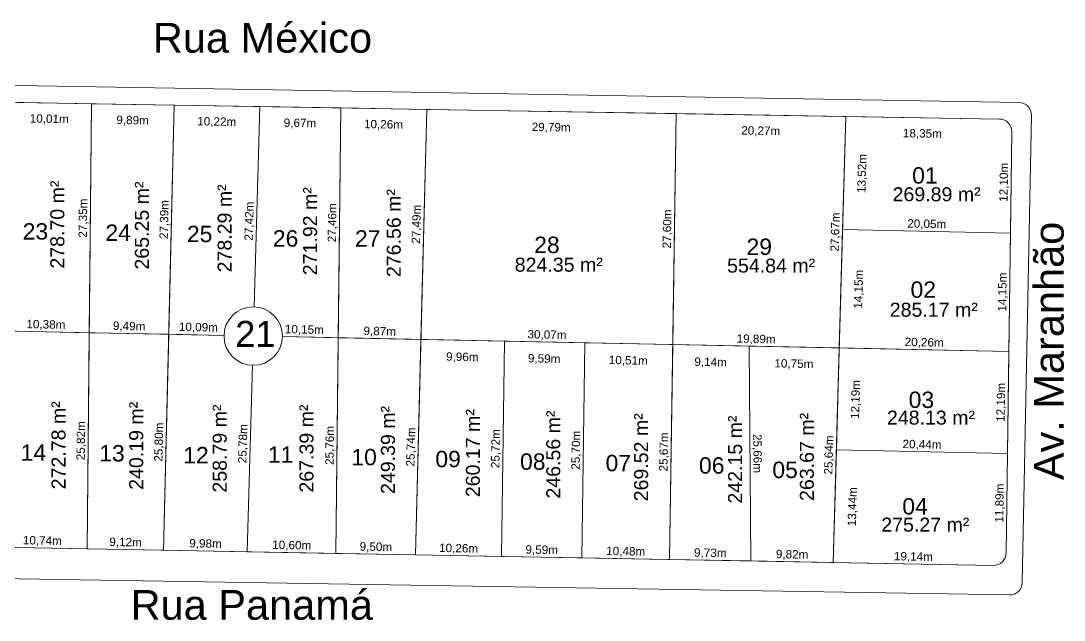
# Model space of a CAD drawing. Header units: metres. Extents: x 3808 to 8215, y 2374 to 6187.
# Drawn here: x 5296.6 to 5421.1, y 5364.1 to 5435.7 of the extents above; entities that cross this region are included whole.
import ezdxf
from ezdxf.enums import TextEntityAlignment as Align

# ---------------------------------------------------------------- set-up
doc = ezdxf.new("R2010")
doc.units = ezdxf.units.M
for name, color, linetype in [('Areas Lotes', 1, 'Continuous'), ('Calçada', 8, 'Continuous'), ('COTAS', 7, 'Continuous'), ('Lote', 7, 'Continuous'), ('Nome das Ruas', 7, 'Continuous'), ('Nº Lote', 7, 'Continuous'), ('Nº. quadra', 7, 'Continuous'), ('quadras', 7, 'Continuous')]:
    doc.layers.add(name, color=color, linetype=linetype)
doc.styles.add('Arial', font='arial.ttf')
doc.dimstyles.new('Copy(2) of ISO-25', dxfattribs={"dimtxt": 1, "dimasz": 2.5, "dimexe": 1.25, "dimexo": 0.625, "dimgap": 0.2, "dimtad": 1, "dimtoh": 1, "dimlfac": 1, "dimzin": 1, "dimtxsty": 'Arial', "dimblk": 'NONE', "dimcen": 0, "dimse1": 1, "dimse2": 1, "dimsd1": 1, "dimsd2": 1, "dimclrt": 256, "dimaunit": 1, "dimadec": 3, "dimazin": 0, "dimtfac": 1, "dimtmove": 0, "dimatfit": 3, "dimldrblk": 'NONE', "dimfxl": 1, "dimtolj": 1, "dimtzin": 0, "dimarcsym": 0})

# ---------------------------------------------------------------- blocks, each defined once
blk = doc.blocks.new('*D970')
at = {"layer": 'Defpoints', "color": 0, "linetype": 'Continuous', "transparency": 16777216}
for p in [(5393.54, 5370.98), (5393.54, 5370.98), (5412.68, 5370.63)]:
    blk.add_point(p, dxfattribs=at)
at = {"layer": 'COTAS', "linetype": 'Continuous', "lineweight": 5, "transparency": 16777216, "insert": (5403.13, 5371.61), "char_height": 1, "attachment_point": 5, "rotation": 358.9487, "style": 'Arial'}
blk.add_mtext('\\A1;19,14m', dxfattribs=at)
blk = doc.blocks.new('_None')
blk = doc.blocks.new('*D971')
at = {"layer": 'Defpoints', "color": 0, "linetype": 'Continuous', "transparency": 16777216}
for p in [(5383.73, 5371.16), (5383.73, 5371.16), (5393.54, 5370.98)]:
    blk.add_point(p, dxfattribs=at)
at = {"layer": 'COTAS', "linetype": 'Continuous', "lineweight": 5, "transparency": 16777216, "insert": (5388.65, 5371.87), "char_height": 1, "attachment_point": 5, "rotation": 358.9487, "style": 'Arial'}
blk.add_mtext('\\A1;9,82m', dxfattribs=at)
blk = doc.blocks.new('*D972')
at = {"layer": 'Defpoints', "color": 0, "linetype": 'Continuous', "transparency": 16777216}
for p in [(5374.01, 5371.34), (5374.01, 5371.34), (5383.73, 5371.16)]:
    blk.add_point(p, dxfattribs=at)
at = {"layer": 'COTAS', "linetype": 'Continuous', "lineweight": 5, "transparency": 16777216, "insert": (5378.88, 5372.05), "char_height": 1, "attachment_point": 5, "rotation": 358.9487, "style": 'Arial'}
blk.add_mtext('\\A1;9,73m', dxfattribs=at)
blk = doc.blocks.new('*D973')
at = {"layer": 'Defpoints', "color": 0, "linetype": 'Continuous', "transparency": 16777216}
for p in [(5363.53, 5371.53), (5363.53, 5371.53), (5374.01, 5371.34)]:
    blk.add_point(p, dxfattribs=at)
at = {"layer": 'COTAS', "linetype": 'Continuous', "lineweight": 5, "transparency": 16777216, "insert": (5368.78, 5372.24), "char_height": 1, "attachment_point": 5, "rotation": 358.9487, "style": 'Arial'}
blk.add_mtext('\\A1;10,48m', dxfattribs=at)
blk = doc.blocks.new('*D974')
at = {"layer": 'Defpoints', "color": 0, "linetype": 'Continuous', "transparency": 16777216}
for p in [(5353.94, 5371.71), (5353.94, 5371.71), (5363.53, 5371.53)]:
    blk.add_point(p, dxfattribs=at)
at = {"layer": 'COTAS', "linetype": 'Continuous', "lineweight": 5, "transparency": 16777216, "insert": (5358.75, 5372.42), "char_height": 1, "attachment_point": 5, "rotation": 358.9487, "style": 'Arial'}
blk.add_mtext('\\A1;9,59m', dxfattribs=at)
blk = doc.blocks.new('*D975')
at = {"layer": 'Defpoints', "color": 0, "linetype": 'Continuous', "transparency": 16777216}
for p in [(5343.68, 5371.9), (5343.68, 5371.9), (5353.94, 5371.71)]:
    blk.add_point(p, dxfattribs=at)
at = {"layer": 'COTAS', "linetype": 'Continuous', "lineweight": 5, "transparency": 16777216, "insert": (5348.83, 5372.6), "char_height": 1, "attachment_point": 5, "rotation": 358.9487, "style": 'Arial'}
blk.add_mtext('\\A1;10,26m', dxfattribs=at)
blk = doc.blocks.new('*D976')
at = {"layer": 'Defpoints', "color": 0, "linetype": 'Continuous', "transparency": 16777216}
for p in [(5334.18, 5372.07), (5334.18, 5372.07), (5343.68, 5371.9)]:
    blk.add_point(p, dxfattribs=at)
at = {"layer": 'COTAS', "linetype": 'Continuous', "lineweight": 5, "transparency": 16777216, "insert": (5338.95, 5372.78), "char_height": 1, "attachment_point": 5, "rotation": 358.9487, "style": 'Arial'}
blk.add_mtext('\\A1;9,50m', dxfattribs=at)
blk = doc.blocks.new('*D977')
at = {"layer": 'Defpoints', "color": 0, "linetype": 'Continuous', "transparency": 16777216}
for p in [(5323.58, 5372.27), (5323.58, 5372.07), (5334.18, 5372.07)]:
    blk.add_point(p, dxfattribs=at)
at = {"layer": 'COTAS', "linetype": 'Continuous', "lineweight": 5, "transparency": 16777216, "insert": (5328.9, 5372.97), "char_height": 1, "attachment_point": 5, "rotation": 358.9487, "style": 'Arial'}
blk.add_mtext('\\A1;10,60m', dxfattribs=at)
blk = doc.blocks.new('*D978')
at = {"layer": 'Defpoints', "color": 0, "linetype": 'Continuous', "transparency": 16777216}
for p in [(5313.6, 5372.45), (5313.6, 5372.45), (5323.58, 5372.07)]:
    blk.add_point(p, dxfattribs=at)
at = {"layer": 'COTAS', "linetype": 'Continuous', "lineweight": 5, "transparency": 16777216, "insert": (5318.61, 5373.16), "char_height": 1, "attachment_point": 5, "rotation": 358.9487, "style": 'Arial'}
blk.add_mtext('\\A1;9,98m', dxfattribs=at)
blk = doc.blocks.new('*D979')
at = {"layer": 'Defpoints', "color": 0, "linetype": 'Continuous', "transparency": 16777216}
for p in [(5304.48, 5372.62), (5304.48, 5372.62), (5313.6, 5372.45)]:
    blk.add_point(p, dxfattribs=at)
at = {"layer": 'COTAS', "linetype": 'Continuous', "lineweight": 5, "transparency": 16777216, "insert": (5309.06, 5373.33), "char_height": 1, "attachment_point": 5, "rotation": 358.9487, "style": 'Arial'}
blk.add_mtext('\\A1;9,12m', dxfattribs=at)
blk = doc.blocks.new('*D980')
at = {"layer": 'Defpoints', "color": 0, "linetype": 'Continuous', "transparency": 16777216}
for p in [(5293.75, 5372.81), (5293.75, 5372.62), (5304.48, 5372.62)]:
    blk.add_point(p, dxfattribs=at)
at = {"layer": 'COTAS', "linetype": 'Continuous', "lineweight": 5, "transparency": 16777216, "insert": (5299.13, 5373.52), "char_height": 1, "attachment_point": 5, "rotation": 358.9487, "style": 'Arial'}
blk.add_mtext('\\A1;10,74m', dxfattribs=at)
blk = doc.blocks.new('*D989')
at = {"layer": 'Defpoints', "color": 0, "linetype": 'Continuous', "transparency": 16777216}
for p in [(5294.35, 5398.65), (5304.73, 5398.43), (5304.73, 5398.43)]:
    blk.add_point(p, dxfattribs=at)
at = {"layer": 'COTAS', "linetype": 'Continuous', "lineweight": 5, "transparency": 16777216, "insert": (5299.55, 5399.34), "char_height": 1, "attachment_point": 5, "rotation": 358.8313, "style": 'Arial'}
blk.add_mtext('\\A1;10,38m', dxfattribs=at)
blk = doc.blocks.new('*D990')
at = {"layer": 'Defpoints', "color": 0, "linetype": 'Continuous', "transparency": 16777216}
for p in [(5304.73, 5398.43), (5314.22, 5398.24), (5314.22, 5398.24)]:
    blk.add_point(p, dxfattribs=at)
at = {"layer": 'COTAS', "linetype": 'Continuous', "lineweight": 5, "transparency": 16777216, "insert": (5309.49, 5399.14), "char_height": 1, "attachment_point": 5, "rotation": 358.8313, "style": 'Arial'}
blk.add_mtext('\\A1;9,49m', dxfattribs=at)
blk = doc.blocks.new('*D991')
at = {"layer": 'Defpoints', "color": 0, "linetype": 'Continuous', "transparency": 16777216}
for p in [(5312.7, 5398.31), (5322.79, 5398.11), (5322.79, 5398.11)]:
    blk.add_point(p, dxfattribs=at)
at = {"layer": 'COTAS', "linetype": 'Continuous', "lineweight": 5, "transparency": 16777216, "insert": (5317.76, 5399.01), "char_height": 1, "attachment_point": 5, "rotation": 358.8313, "style": 'Arial'}
blk.add_mtext('\\A1;10,09m', dxfattribs=at)
blk = doc.blocks.new('*D992')
at = {"layer": 'Defpoints', "color": 0, "linetype": 'Continuous', "transparency": 16777216}
for p in [(5325.31, 5398.03), (5335.46, 5397.83), (5335.46, 5397.83)]:
    blk.add_point(p, dxfattribs=at)
at = {"layer": 'COTAS', "linetype": 'Continuous', "lineweight": 5, "transparency": 16777216, "insert": (5330.41, 5398.73), "char_height": 1, "attachment_point": 5, "rotation": 358.8313, "style": 'Arial'}
blk.add_mtext('\\A1;10,15m', dxfattribs=at)
blk = doc.blocks.new('*D993')
at = {"layer": 'Defpoints', "color": 0, "linetype": 'Continuous', "transparency": 16777216}
for p in [(5334.46, 5397.83), (5344.33, 5397.63), (5344.33, 5397.63)]:
    blk.add_point(p, dxfattribs=at)
at = {"layer": 'COTAS', "linetype": 'Continuous', "lineweight": 5, "transparency": 16777216, "insert": (5339.41, 5398.53), "char_height": 1, "attachment_point": 5, "rotation": 358.8313, "style": 'Arial'}
blk.add_mtext('\\A1;9,87m', dxfattribs=at)
blk = doc.blocks.new('*D994')
at = {"layer": 'Defpoints', "color": 0, "linetype": 'Continuous', "transparency": 16777216}
for p in [(5344.33, 5397.63), (5374.39, 5397.01), (5374.39, 5397.01)]:
    blk.add_point(p, dxfattribs=at)
at = {"layer": 'COTAS', "linetype": 'Continuous', "lineweight": 5, "transparency": 16777216, "insert": (5359.38, 5398.12), "char_height": 1, "attachment_point": 5, "rotation": 358.8313, "style": 'Arial'}
blk.add_mtext('\\A1;30,07m', dxfattribs=at)
blk = doc.blocks.new('*D995')
at = {"layer": 'Defpoints', "color": 0, "linetype": 'Continuous', "transparency": 16777216}
for p in [(5374.39, 5397.01), (5394.28, 5396.61), (5394.28, 5396.61)]:
    blk.add_point(p, dxfattribs=at)
at = {"layer": 'COTAS', "linetype": 'Continuous', "lineweight": 5, "transparency": 16777216, "insert": (5384.35, 5397.61), "char_height": 1, "attachment_point": 5, "rotation": 358.8313, "style": 'Arial'}
blk.add_mtext('\\A1;19,89m', dxfattribs=at)
blk = doc.blocks.new('*D996')
at = {"layer": 'Defpoints', "color": 0, "linetype": 'Continuous', "transparency": 16777216}
for p in [(5394.28, 5396.61), (5414.53, 5396.19), (5414.53, 5396.19)]:
    blk.add_point(p, dxfattribs=at)
at = {"layer": 'COTAS', "linetype": 'Continuous', "lineweight": 5, "transparency": 16777216, "insert": (5404.42, 5397.2), "char_height": 1, "attachment_point": 5, "rotation": 358.8313, "style": 'Arial'}
blk.add_mtext('\\A1;20,26m', dxfattribs=at)
blk = doc.blocks.new('*D997')
at = {"layer": 'Defpoints', "color": 0, "linetype": 'Continuous', "transparency": 16777216}
for p in [(5394.68, 5410.75), (5414.72, 5410.34), (5414.72, 5410.34)]:
    blk.add_point(p, dxfattribs=at)
at = {"layer": 'COTAS', "linetype": 'Continuous', "lineweight": 5, "transparency": 16777216, "insert": (5404.72, 5411.35), "char_height": 1, "attachment_point": 5, "rotation": 358.8313, "style": 'Arial'}
blk.add_mtext('\\A1;20,05m', dxfattribs=at)
blk = doc.blocks.new('*D998')
at = {"layer": 'Defpoints', "color": 0, "linetype": 'Continuous', "transparency": 16777216}
for p in [(5393.93, 5384.42), (5414.37, 5384), (5414.37, 5384)]:
    blk.add_point(p, dxfattribs=at)
at = {"layer": 'COTAS', "linetype": 'Continuous', "lineweight": 5, "transparency": 16777216, "insert": (5404.16, 5385.01), "char_height": 1, "attachment_point": 5, "rotation": 358.8313, "style": 'Arial'}
blk.add_mtext('\\A1;20,44m', dxfattribs=at)
blk = doc.blocks.new('*D999')
at = {"layer": 'Defpoints', "color": 0, "linetype": 'Continuous', "transparency": 16777216}
for p in [(5394.28, 5396.61), (5394.28, 5396.61), (5393.54, 5370.98)]:
    blk.add_point(p, dxfattribs=at)
at = {"layer": 'COTAS', "linetype": 'Continuous', "lineweight": 5, "transparency": 16777216, "insert": (5393.11, 5383.82), "char_height": 1, "attachment_point": 5, "rotation": 88.3658, "style": 'Arial'}
blk.add_mtext('\\A1;25,64m', dxfattribs=at)
blk = doc.blocks.new('*D1000')
at = {"layer": 'Defpoints', "color": 0, "linetype": 'Continuous', "transparency": 16777216}
for p in [(5395.07, 5424.27), (5395.07, 5424.27), (5394.28, 5396.61)]:
    blk.add_point(p, dxfattribs=at)
at = {"layer": 'COTAS', "linetype": 'Continuous', "lineweight": 5, "transparency": 16777216, "insert": (5393.87, 5410.46), "char_height": 1, "attachment_point": 5, "rotation": 88.3658, "style": 'Arial'}
blk.add_mtext('\\A1;27,67m', dxfattribs=at)
blk = doc.blocks.new('*D1001')
at = {"layer": 'Defpoints', "color": 0, "linetype": 'Continuous', "transparency": 16777216}
for p in [(5395.07, 5424.27), (5394.68, 5410.75), (5397.67, 5410.67)]:
    blk.add_point(p, dxfattribs=at)
at = {"layer": 'COTAS', "linetype": 'Continuous', "lineweight": 5, "transparency": 16777216, "insert": (5397.06, 5417.45), "char_height": 1, "attachment_point": 5, "rotation": 88.3658, "style": 'Arial'}
blk.add_mtext('\\A1;13,52m', dxfattribs=at)
blk = doc.blocks.new('*D1002')
at = {"layer": 'Defpoints', "color": 0, "linetype": 'Continuous', "transparency": 16777216}
for p in [(5394.68, 5410.75), (5394.28, 5396.61), (5397.26, 5396.52)]:
    blk.add_point(p, dxfattribs=at)
at = {"layer": 'COTAS', "linetype": 'Continuous', "lineweight": 5, "transparency": 16777216, "insert": (5396.66, 5403.62), "char_height": 1, "attachment_point": 5, "rotation": 88.3658, "style": 'Arial'}
blk.add_mtext('\\A1;14,15m', dxfattribs=at)
blk = doc.blocks.new('*D1003')
at = {"layer": 'Defpoints', "color": 0, "linetype": 'Continuous', "transparency": 16777216}
for p in [(5394.28, 5396.61), (5393.93, 5384.42), (5396.92, 5384.33)]:
    blk.add_point(p, dxfattribs=at)
at = {"layer": 'COTAS', "linetype": 'Continuous', "lineweight": 5, "transparency": 16777216, "insert": (5396.29, 5390.45), "char_height": 1, "attachment_point": 5, "rotation": 88.3658, "style": 'Arial'}
blk.add_mtext('\\A1;12,19m', dxfattribs=at)
blk = doc.blocks.new('*D1004')
at = {"layer": 'Defpoints', "color": 0, "linetype": 'Continuous', "transparency": 16777216}
for p in [(5393.93, 5384.42), (5393.54, 5370.98), (5396.53, 5370.9)]:
    blk.add_point(p, dxfattribs=at)
at = {"layer": 'COTAS', "linetype": 'Continuous', "lineweight": 5, "transparency": 16777216, "insert": (5395.92, 5377.64), "char_height": 1, "attachment_point": 5, "rotation": 88.3658, "style": 'Arial'}
blk.add_mtext('\\A1;13,44m', dxfattribs=at)
blk = doc.blocks.new('*D1005')
at = {"layer": 'Defpoints', "color": 0, "linetype": 'Continuous', "transparency": 16777216}
for p in [(5414.37, 5384), (5414.37, 5384), (5414.21, 5372.11)]:
    blk.add_point(p, dxfattribs=at)
at = {"layer": 'COTAS', "linetype": 'Continuous', "lineweight": 5, "transparency": 16777216, "insert": (5413.49, 5378.07), "char_height": 1, "attachment_point": 5, "rotation": 89.2299, "style": 'Arial'}
blk.add_mtext('\\A1;11,89m', dxfattribs=at)
blk = doc.blocks.new('*D1006')
at = {"layer": 'Defpoints', "color": 0, "linetype": 'Continuous', "transparency": 16777216}
for p in [(5414.53, 5396.19), (5414.53, 5396.19), (5414.37, 5384)]:
    blk.add_point(p, dxfattribs=at)
at = {"layer": 'COTAS', "linetype": 'Continuous', "lineweight": 5, "transparency": 16777216, "insert": (5413.65, 5390.11), "char_height": 1, "attachment_point": 5, "rotation": 89.2299, "style": 'Arial'}
blk.add_mtext('\\A1;12,19m', dxfattribs=at)
blk = doc.blocks.new('*D1007')
at = {"layer": 'Defpoints', "color": 0, "linetype": 'Continuous', "transparency": 16777216}
for p in [(5414.72, 5410.34), (5414.72, 5410.34), (5414.53, 5396.19)]:
    blk.add_point(p, dxfattribs=at)
at = {"layer": 'COTAS', "linetype": 'Continuous', "lineweight": 5, "transparency": 16777216, "insert": (5413.83, 5403.28), "char_height": 1, "attachment_point": 5, "rotation": 89.2299, "style": 'Arial'}
blk.add_mtext('\\A1;14,15m', dxfattribs=at)
blk = doc.blocks.new('*D1008')
at = {"layer": 'Defpoints', "color": 0, "linetype": 'Continuous', "transparency": 16777216}
for p in [(5414.88, 5422.44), (5414.88, 5422.44), (5414.72, 5410.34)]:
    blk.add_point(p, dxfattribs=at)
at = {"layer": 'COTAS', "linetype": 'Continuous', "lineweight": 5, "transparency": 16777216, "insert": (5414, 5416.4), "char_height": 1, "attachment_point": 5, "rotation": 89.2299, "style": 'Arial'}
blk.add_mtext('\\A1;12,10m', dxfattribs=at)
blk = doc.blocks.new('*D1009')
at = {"layer": 'Defpoints', "color": 0, "linetype": 'Continuous', "transparency": 16777216}
for p in [(5395.07, 5424.27), (5413.41, 5423.96), (5395.02, 5421.51)]:
    blk.add_point(p, dxfattribs=at)
at = {"layer": 'COTAS', "linetype": 'Continuous', "lineweight": 5, "transparency": 16777216, "insert": (5404.2, 5422.15), "char_height": 1, "attachment_point": 5, "rotation": 359.0343, "style": 'Arial'}
blk.add_mtext('\\A1;18,35m', dxfattribs=at)
blk = doc.blocks.new('*D1010')
at = {"layer": 'Defpoints', "color": 0, "linetype": 'Continuous', "transparency": 16777216}
for p in [(5374.8, 5424.61), (5395.07, 5424.27), (5374.76, 5421.85)]:
    blk.add_point(p, dxfattribs=at)
at = {"layer": 'COTAS', "linetype": 'Continuous', "lineweight": 5, "transparency": 16777216, "insert": (5384.9, 5422.48), "char_height": 1, "attachment_point": 5, "rotation": 359.0343, "style": 'Arial'}
blk.add_mtext('\\A1;20,27m', dxfattribs=at)
blk = doc.blocks.new('*D1011')
at = {"layer": 'Defpoints', "color": 0, "linetype": 'Continuous', "transparency": 16777216}
for p in [(5345.02, 5425.11), (5374.8, 5424.61), (5344.97, 5422.35)]:
    blk.add_point(p, dxfattribs=at)
at = {"layer": 'COTAS', "linetype": 'Continuous', "lineweight": 5, "transparency": 16777216, "insert": (5359.88, 5422.9), "char_height": 1, "attachment_point": 5, "rotation": 359.0343, "style": 'Arial'}
blk.add_mtext('\\A1;29,79m', dxfattribs=at)
blk = doc.blocks.new('*D1012')
at = {"layer": 'Defpoints', "color": 0, "linetype": 'Continuous', "transparency": 16777216}
for p in [(5334.76, 5425.28), (5345.02, 5425.11), (5334.71, 5422.52)]:
    blk.add_point(p, dxfattribs=at)
at = {"layer": 'COTAS', "linetype": 'Continuous', "lineweight": 5, "transparency": 16777216, "insert": (5339.86, 5423.24), "char_height": 1, "attachment_point": 5, "rotation": 359.0343, "style": 'Arial'}
blk.add_mtext('\\A1;10,26m', dxfattribs=at)
blk = doc.blocks.new('*D1013')
at = {"layer": 'Defpoints', "color": 0, "linetype": 'Continuous', "transparency": 16777216}
for p in [(5325.09, 5425.45), (5334.76, 5425.28), (5325.05, 5422.68)]:
    blk.add_point(p, dxfattribs=at)
at = {"layer": 'COTAS', "linetype": 'Continuous', "lineweight": 5, "transparency": 16777216, "insert": (5329.89, 5423.4), "char_height": 1, "attachment_point": 5, "rotation": 359.0343, "style": 'Arial'}
blk.add_mtext('\\A1;9,67m', dxfattribs=at)
blk = doc.blocks.new('*D1014')
at = {"layer": 'Defpoints', "color": 0, "linetype": 'Continuous', "transparency": 16777216}
for p in [(5314.88, 5425.62), (5325.09, 5425.45), (5314.83, 5422.86)]:
    blk.add_point(p, dxfattribs=at)
at = {"layer": 'COTAS', "linetype": 'Continuous', "lineweight": 5, "transparency": 16777216, "insert": (5319.95, 5423.57), "char_height": 1, "attachment_point": 5, "rotation": 359.0343, "style": 'Arial'}
blk.add_mtext('\\A1;10,22m', dxfattribs=at)
blk = doc.blocks.new('*D1015')
at = {"layer": 'Defpoints', "color": 0, "linetype": 'Continuous', "transparency": 16777216}
for p in [(5304.99, 5425.79), (5314.88, 5425.62), (5304.94, 5423.02)]:
    blk.add_point(p, dxfattribs=at)
at = {"layer": 'COTAS', "linetype": 'Continuous', "lineweight": 5, "transparency": 16777216, "insert": (5309.9, 5423.74), "char_height": 1, "attachment_point": 5, "rotation": 359.0343, "style": 'Arial'}
blk.add_mtext('\\A1;9,89m', dxfattribs=at)
blk = doc.blocks.new('*D1016')
at = {"layer": 'Defpoints', "color": 0, "linetype": 'Continuous', "transparency": 16777216}
for p in [(5294.98, 5425.95), (5304.99, 5425.79), (5294.93, 5423.19)]:
    blk.add_point(p, dxfattribs=at)
at = {"layer": 'COTAS', "linetype": 'Continuous', "lineweight": 5, "transparency": 16777216, "insert": (5299.95, 5423.91), "char_height": 1, "attachment_point": 5, "rotation": 359.0343, "style": 'Arial'}
blk.add_mtext('\\A1;10,01m', dxfattribs=at)
blk = doc.blocks.new('*D1032')
at = {"layer": 'Defpoints', "color": 0, "linetype": 'Continuous', "transparency": 16777216}
for p in [(5304.73, 5398.43), (5304.48, 5372.62), (5304.48, 5372.62)]:
    blk.add_point(p, dxfattribs=at)
at = {"layer": 'COTAS', "linetype": 'Continuous', "lineweight": 5, "transparency": 16777216, "insert": (5303.81, 5385.53), "char_height": 1, "attachment_point": 5, "rotation": 89.4576, "style": 'Arial'}
blk.add_mtext('\\A1;25,82m', dxfattribs=at)
blk = doc.blocks.new('*D1033')
at = {"layer": 'Defpoints', "color": 0, "linetype": 'Continuous', "transparency": 16777216}
for p in [(5314.22, 5398.24), (5313.6, 5372.45), (5313.6, 5372.45)]:
    blk.add_point(p, dxfattribs=at)
at = {"layer": 'COTAS', "linetype": 'Continuous', "lineweight": 5, "transparency": 16777216, "insert": (5313.11, 5385.36), "char_height": 1, "attachment_point": 5, "rotation": 88.6278, "style": 'Arial'}
blk.add_mtext('\\A1;25,80m', dxfattribs=at)
blk = doc.blocks.new('*D1034')
at = {"layer": 'Defpoints', "color": 0, "linetype": 'Continuous', "transparency": 16777216}
for p in [(5324.31, 5398.03), (5323.58, 5372.27), (5323.58, 5372.27)]:
    blk.add_point(p, dxfattribs=at)
at = {"layer": 'COTAS', "linetype": 'Continuous', "lineweight": 5, "transparency": 16777216, "insert": (5323.14, 5385.17), "char_height": 1, "attachment_point": 5, "rotation": 88.3699, "style": 'Arial'}
blk.add_mtext('\\A1;25,78m', dxfattribs=at)
blk = doc.blocks.new('*D1035')
at = {"layer": 'Defpoints', "color": 0, "linetype": 'Continuous', "transparency": 16777216}
for p in [(5334.46, 5397.83), (5334.18, 5372.07), (5334.18, 5372.07)]:
    blk.add_point(p, dxfattribs=at)
at = {"layer": 'COTAS', "linetype": 'Continuous', "lineweight": 5, "transparency": 16777216, "insert": (5333.52, 5384.96), "char_height": 1, "attachment_point": 5, "rotation": 89.3772, "style": 'Arial'}
blk.add_mtext('\\A1;25,76m', dxfattribs=at)
blk = doc.blocks.new('*D1036')
at = {"layer": 'Defpoints', "color": 0, "linetype": 'Continuous', "transparency": 16777216}
for p in [(5344.33, 5397.63), (5343.68, 5371.9), (5343.68, 5371.9)]:
    blk.add_point(p, dxfattribs=at)
at = {"layer": 'COTAS', "linetype": 'Continuous', "lineweight": 5, "transparency": 16777216, "insert": (5343.2, 5384.78), "char_height": 1, "attachment_point": 5, "rotation": 88.5596, "style": 'Arial'}
blk.add_mtext('\\A1;25,74m', dxfattribs=at)
blk = doc.blocks.new('*D1037')
at = {"layer": 'Defpoints', "color": 0, "linetype": 'Continuous', "transparency": 16777216}
for p in [(5345.02, 5425.11), (5345.02, 5425.11), (5344.33, 5397.63)]:
    blk.add_point(p, dxfattribs=at)
at = {"layer": 'COTAS', "linetype": 'Continuous', "lineweight": 5, "transparency": 16777216, "insert": (5343.87, 5411.39), "char_height": 1, "attachment_point": 5, "rotation": 88.5596, "style": 'Arial'}
blk.add_mtext('\\A1;27,49m', dxfattribs=at)
blk = doc.blocks.new('*D1038')
at = {"layer": 'Defpoints', "color": 0, "linetype": 'Continuous', "transparency": 16777216}
for p in [(5334.76, 5425.28), (5334.76, 5425.28), (5334.46, 5397.83)]:
    blk.add_point(p, dxfattribs=at)
at = {"layer": 'COTAS', "linetype": 'Continuous', "lineweight": 5, "transparency": 16777216, "insert": (5333.81, 5411.56), "char_height": 1, "attachment_point": 5, "rotation": 89.3772, "style": 'Arial'}
blk.add_mtext('\\A1;27,46m', dxfattribs=at)
blk = doc.blocks.new('*D1039')
at = {"layer": 'Defpoints', "color": 0, "linetype": 'Continuous', "transparency": 16777216}
for p in [(5325.09, 5425.45), (5325.09, 5425.45), (5324.31, 5398.03)]:
    blk.add_point(p, dxfattribs=at)
at = {"layer": 'COTAS', "linetype": 'Continuous', "lineweight": 5, "transparency": 16777216, "insert": (5323.9, 5411.76), "char_height": 1, "attachment_point": 5, "rotation": 88.3699, "style": 'Arial'}
blk.add_mtext('\\A1;27,42m', dxfattribs=at)
blk = doc.blocks.new('*D1040')
at = {"layer": 'Defpoints', "color": 0, "linetype": 'Continuous', "transparency": 16777216}
for p in [(5314.88, 5425.62), (5314.88, 5425.62), (5314.22, 5398.24)]:
    blk.add_point(p, dxfattribs=at)
at = {"layer": 'COTAS', "linetype": 'Continuous', "lineweight": 5, "transparency": 16777216, "insert": (5313.75, 5411.95), "char_height": 1, "attachment_point": 5, "rotation": 88.6278, "style": 'Arial'}
blk.add_mtext('\\A1;27,39m', dxfattribs=at)
blk = doc.blocks.new('*D1041')
at = {"layer": 'Defpoints', "color": 0, "linetype": 'Continuous', "transparency": 16777216}
for p in [(5304.99, 5425.79), (5304.99, 5425.79), (5304.73, 5398.43)]:
    blk.add_point(p, dxfattribs=at)
at = {"layer": 'COTAS', "linetype": 'Continuous', "lineweight": 5, "transparency": 16777216, "insert": (5304.06, 5412.12), "char_height": 1, "attachment_point": 5, "rotation": 89.4576, "style": 'Arial'}
blk.add_mtext('\\A1;27,35m', dxfattribs=at)
blk = doc.blocks.new('*D1046')
at = {"layer": 'Defpoints', "color": 0, "linetype": 'Continuous', "transparency": 16777216}
for p in [(5344.33, 5397.63), (5354.29, 5397.42), (5354.23, 5394.55)]:
    blk.add_point(p, dxfattribs=at)
at = {"layer": 'COTAS', "linetype": 'Continuous', "lineweight": 5, "transparency": 16777216, "insert": (5349.27, 5395.46), "char_height": 1, "attachment_point": 5, "rotation": 358.8313, "style": 'Arial'}
blk.add_mtext('\\A1;9,96m', dxfattribs=at)
blk = doc.blocks.new('*D1047')
at = {"layer": 'Defpoints', "color": 0, "linetype": 'Continuous', "transparency": 16777216}
for p in [(5354.29, 5397.42), (5363.88, 5397.23), (5363.82, 5394.36)]:
    blk.add_point(p, dxfattribs=at)
at = {"layer": 'COTAS', "linetype": 'Continuous', "lineweight": 5, "transparency": 16777216, "insert": (5359.04, 5395.26), "char_height": 1, "attachment_point": 5, "rotation": 358.8313, "style": 'Arial'}
blk.add_mtext('\\A1;9,59m', dxfattribs=at)
blk = doc.blocks.new('*D1048')
at = {"layer": 'Defpoints', "color": 0, "linetype": 'Continuous', "transparency": 16777216}
for p in [(5363.88, 5397.23), (5374.39, 5397.01), (5374.33, 5394.14)]:
    blk.add_point(p, dxfattribs=at)
at = {"layer": 'COTAS', "linetype": 'Continuous', "lineweight": 5, "transparency": 16777216, "insert": (5369.09, 5395.05), "char_height": 1, "attachment_point": 5, "rotation": 358.8313, "style": 'Arial'}
blk.add_mtext('\\A1;10,51m', dxfattribs=at)
blk = doc.blocks.new('*D1049')
at = {"layer": 'Defpoints', "color": 0, "linetype": 'Continuous', "transparency": 16777216}
for p in [(5374.39, 5397.01), (5383.53, 5396.83), (5383.47, 5393.96)]:
    blk.add_point(p, dxfattribs=at)
at = {"layer": 'COTAS', "linetype": 'Continuous', "lineweight": 5, "transparency": 16777216, "insert": (5378.92, 5394.85), "char_height": 1, "attachment_point": 5, "rotation": 358.8313, "style": 'Arial'}
blk.add_mtext('\\A1;9,14m', dxfattribs=at)
blk = doc.blocks.new('*D1050')
at = {"layer": 'Defpoints', "color": 0, "linetype": 'Continuous', "transparency": 16777216}
for p in [(5383.53, 5396.83), (5394.28, 5396.61), (5394.22, 5393.74)]:
    blk.add_point(p, dxfattribs=at)
at = {"layer": 'COTAS', "linetype": 'Continuous', "lineweight": 5, "transparency": 16777216, "insert": (5388.86, 5394.65), "char_height": 1, "attachment_point": 5, "rotation": 358.8313, "style": 'Arial'}
blk.add_mtext('\\A1;10,75m', dxfattribs=at)
blk = doc.blocks.new('*D1051')
at = {"layer": 'Defpoints', "color": 0, "linetype": 'Continuous', "transparency": 16777216}
for p in [(5383.53, 5396.83), (5383.73, 5371.16), (5383.73, 5371.16)]:
    blk.add_point(p, dxfattribs=at)
at = {"layer": 'COTAS', "linetype": 'Continuous', "lineweight": 5, "transparency": 16777216, "insert": (5384.43, 5384), "char_height": 1, "attachment_point": 5, "rotation": 270.442, "style": 'Arial'}
blk.add_mtext('\\A1;25,66m', dxfattribs=at)
blk = doc.blocks.new('*D1052')
at = {"layer": 'Defpoints', "color": 0, "linetype": 'Continuous', "transparency": 16777216}
for p in [(5374.39, 5397.01), (5374.01, 5371.34), (5374.01, 5371.34)]:
    blk.add_point(p, dxfattribs=at)
at = {"layer": 'COTAS', "linetype": 'Continuous', "lineweight": 5, "transparency": 16777216, "insert": (5373.4, 5384.19), "char_height": 1, "attachment_point": 5, "rotation": 89.1425, "style": 'Arial'}
blk.add_mtext('\\A1;25,67m', dxfattribs=at)
blk = doc.blocks.new('*D1053')
at = {"layer": 'Defpoints', "color": 0, "linetype": 'Continuous', "transparency": 16777216}
for p in [(5363.88, 5397.23), (5363.53, 5371.53), (5363.53, 5371.53)]:
    blk.add_point(p, dxfattribs=at)
at = {"layer": 'COTAS', "linetype": 'Continuous', "lineweight": 5, "transparency": 16777216, "insert": (5362.91, 5384.39), "char_height": 1, "attachment_point": 5, "rotation": 89.22, "style": 'Arial'}
blk.add_mtext('\\A1;25,70m', dxfattribs=at)
blk = doc.blocks.new('*D1054')
at = {"layer": 'Defpoints', "color": 0, "linetype": 'Continuous', "transparency": 16777216}
for p in [(5354.29, 5397.42), (5353.94, 5371.71), (5353.94, 5371.71)]:
    blk.add_point(p, dxfattribs=at)
at = {"layer": 'COTAS', "linetype": 'Continuous', "lineweight": 5, "transparency": 16777216, "insert": (5353.32, 5384.58), "char_height": 1, "attachment_point": 5, "rotation": 89.22, "style": 'Arial'}
blk.add_mtext('\\A1;25,72m', dxfattribs=at)
blk = doc.blocks.new('*D1055')
at = {"layer": 'Defpoints', "color": 0, "linetype": 'Continuous', "transparency": 16777216}
for p in [(5374.8, 5424.61), (5374.8, 5424.61), (5374.39, 5397.01)]:
    blk.add_point(p, dxfattribs=at)
at = {"layer": 'COTAS', "linetype": 'Continuous', "lineweight": 5, "transparency": 16777216, "insert": (5373.8, 5410.82), "char_height": 1, "attachment_point": 5, "rotation": 89.1425, "style": 'Arial'}
blk.add_mtext('\\A1;27,60m', dxfattribs=at)

msp = doc.modelspace()

# ---------------------------------------------------------------- linework, layer by layer
at = {"layer": 'Calçada', "linetype": 'Continuous', "lineweight": 5}
for p, q in [((5415.755, 5425.94), (5232.114, 5429.062)), ((5417.23, 5424.41), (5416.131, 5368.57)), ((5414.607, 5367.099), (5230.971, 5370.12))]:
    msp.add_line(p, q, dxfattribs=at)
for centre, start, end in [((5415.73, 5424.44), 358.87333, 89.02606), ((5414.632, 5368.599), 269.05774, 358.87333)]:
    msp.add_arc(centre, 1.5, start, end, dxfattribs=at)
at = {"layer": 'Lote', "lineweight": 5}
for p, q in [((5304.988, 5425.785), (5304.485, 5372.616)), ((5313.603, 5372.449), (5314.877, 5425.619)), ((5324.412, 5401.528), (5325.092, 5425.446)), ((5334.181, 5372.071), (5334.759, 5425.283)), ((5343.682, 5371.897), (5345.02, 5425.11)), ((5374.802, 5424.608), (5374.005, 5371.341)), ((5395.065, 5424.267), (5393.545, 5370.982)), ((5414.722, 5410.343), (5394.679, 5410.751)), ((5320.817, 5398.105), (5244, 5399.673)), ((5414.532, 5396.194), (5327.807, 5397.963)), ((5353.942, 5371.709), (5354.292, 5397.423)), ((5363.531, 5371.533), (5363.881, 5397.227)), ((5383.73, 5371.162), (5383.532, 5396.826)), ((5323.579, 5372.266), (5324.213, 5394.54)), ((5414.368, 5384.003), (5393.928, 5384.42))]:
    msp.add_line(p, q, dxfattribs=at)
at = {"layer": 'Lote', "linetype": 'Continuous', "lineweight": 5, "flags": 128}
for points in [[(5304.988, 5425.785), (5294.981, 5425.954), (5294.347, 5398.646), (5304.729, 5398.434)], [(5304.729, 5398.434), (5314.221, 5398.24), (5314.877, 5425.619), (5304.988, 5425.785)], [(5334.461, 5397.827), (5344.329, 5397.626), (5345.02, 5425.11), (5334.759, 5425.283)], [(5344.329, 5397.626), (5374.389, 5397.013), (5374.802, 5424.608), (5345.02, 5425.11)], [(5394.276, 5396.607), (5395.065, 5424.267), (5374.802, 5424.608), (5374.389, 5397.013)], [(5394.679, 5410.751), (5394.276, 5396.607), (5414.532, 5396.194), (5414.722, 5410.343)], [(5293.748, 5372.813), (5304.485, 5372.616), (5304.729, 5398.434), (5294.347, 5398.646)], [(5304.485, 5372.616), (5313.603, 5372.449), (5314.221, 5398.24), (5304.729, 5398.434)], [(5344.329, 5397.626), (5334.461, 5397.827), (5334.181, 5372.071), (5343.682, 5371.897)], [(5354.292, 5397.423), (5344.329, 5397.626), (5343.682, 5371.897), (5353.942, 5371.709)], [(5353.942, 5371.709), (5363.531, 5371.533), (5363.881, 5397.227), (5354.292, 5397.423)], [(5363.531, 5371.533), (5374.005, 5371.341), (5374.389, 5397.013), (5363.881, 5397.227)], [(5374.005, 5371.341), (5383.73, 5371.162), (5383.532, 5396.826), (5374.389, 5397.013)], [(5394.276, 5396.607), (5383.532, 5396.826), (5383.73, 5371.162), (5393.545, 5370.982)], [(5394.276, 5396.607), (5393.928, 5384.42), (5414.368, 5384.003), (5414.532, 5396.194)]]:
    msp.add_lwpolyline(points, close=True, dxfattribs=at)
for points in [[(5324.412, 5401.528), (5325.092, 5425.446), (5314.877, 5425.619), (5314.221, 5398.24), (5320.817, 5398.105)], [(5327.807, 5397.963), (5334.461, 5397.827), (5334.759, 5425.283), (5325.092, 5425.446), (5324.412, 5401.528)], [(5320.817, 5398.105), (5314.221, 5398.24), (5313.603, 5372.449), (5323.579, 5372.266), (5324.213, 5394.54)], [(5324.213, 5394.54), (5323.579, 5372.266), (5334.181, 5372.071), (5334.461, 5397.827), (5327.807, 5397.963)]]:
    msp.add_lwpolyline(points, dxfattribs=at)
for points in [[(5414.722, 5410.343), (5414.885, 5422.438, 0.4132141), (5413.41, 5423.958), (5395.065, 5424.267), (5394.679, 5410.751)], [(5393.928, 5384.42), (5393.545, 5370.982), (5412.681, 5370.631, 0.4156517), (5414.208, 5372.11), (5414.368, 5384.003)]]:
    msp.add_lwpolyline(points, format="xyb", close=True, dxfattribs=at)
at = {"layer": 'Nº. quadra', "lineweight": 5}
msp.add_circle((5324.312, 5398.034), 3.496, dxfattribs=at)
at = {"layer": 'quadras', "lineweight": 5}
for p, q in [((5235.137, 5426.963), (5413.41, 5423.958)), ((5414.885, 5422.438), (5414.208, 5372.11)), ((5412.681, 5370.631), (5233.834, 5373.913))]:
    msp.add_line(p, q, dxfattribs=at)
for centre, start, end in [((5413.385, 5422.458), 359.22994, 89.03435), ((5412.709, 5372.131), 268.94875, 359.22994)]:
    msp.add_arc(centre, 1.5, start, end, dxfattribs=at)

# ---------------------------------------------------------------- texts
at = {"layer": 'Areas Lotes', "lineweight": 5, "style": 'Arial'}
for s, p in [('278.70 m²', (5301.751, 5406.085)), ('265.25 m²', (5311.848, 5405.973)), ('278.29 m²', (5321.721, 5405.637)), ('271.92 m²', (5331.931, 5405.301)), ('276.56 m²', (5341.916, 5405.076)), ('272.78 m²', (5301.891, 5379.721)), ('240.19 m²', (5311.169, 5379.66)), ('258.79 m²', (5321.137, 5379.33)), ('267.39 m²', (5331.501, 5379.328)), ('249.39 m²', (5341.222, 5379.165)), ('260.17 m²', (5351.363, 5378.785)), ('246.56 m²', (5360.964, 5378.615)), ('269.52 m²', (5371.453, 5378.285)), ('263.67 m²', (5391.243, 5378.333)), ('242.15 m²', (5382.678, 5378.014))]:
    msp.add_text(s, height=1.6726, rotation=90, dxfattribs=at).set_placement(p)
at = {"layer": 'Areas Lotes', "linetype": 'Continuous', "lineweight": 5, "style": 'Arial'}
for s, p in [('269.89 m²', (5400.64, 5414.136)), ('824.35 m²', (5355.527, 5405.721)), ('554.84 m²', (5380.883, 5405.609)), ('285.17 m²', (5400.303, 5400.343)), ('248.13 m²', (5399.966, 5387.448)), ('275.27 m²', (5399.293, 5374.664))]:
    msp.add_text(s, height=1.6726, dxfattribs=at).set_placement(p)
at = {"layer": 'Nome das Ruas', "lineweight": 5, "style": 'Arial'}
for s, p in [('Rua México', (5312.322, 5431.888, 165.916)), ('Rua Panamá', (5309.66, 5364.143, 165.916))]:
    msp.add_text(s, height=3.55, dxfattribs=at).set_placement(p)
msp.add_text('Av. Maranhão', height=3.55, rotation=90, dxfattribs=at).set_placement((5421.077, 5380.819, 165.916))
at = {"layer": 'Nº Lote', "linetype": 'Continuous', "lineweight": 5, "style": 'Arial'}
for s, p in [('01', (5404.503, 5416.244)), ('23', (5298.299, 5409.556)), ('24', (5308.18, 5409.403)), ('25', (5317.908, 5409.25)), ('26', (5328.172, 5408.714)), ('27', (5337.977, 5408.714)), ('28', (5359.373, 5407.948)), ('29', (5384.726, 5407.719)), ('02', (5404.308, 5402.599)), ('03', (5404.09, 5389.441)), ('14', (5298.056, 5383.129)), ('13', (5307.438, 5383.052)), ('12', (5317.472, 5382.822)), ('11', (5327.583, 5382.899)), ('10', (5337.54, 5382.592)), ('09', (5347.575, 5382.363)), ('08', (5357.685, 5382.056)), ('07', (5367.895, 5381.881)), ('06', (5379.051, 5381.594)), ('05', (5387.812, 5381.067)), ('04', (5403.324, 5376.713))]:
    msp.add_text(s, height=1.96, dxfattribs=at).set_placement(p, align=Align.CENTER)
at = {"layer": 'Nº. quadra', "lineweight": 5, "style": 'Arial'}
msp.add_text('21', height=3.1039, dxfattribs=at).set_placement((5322.148, 5396.74))

# ---------------------------------------------------------------- dimensions: what is measured, and where the dimension line sits
at = {"layer": 'COTAS', "linetype": 'Continuous', "lineweight": 5}
for base, p1, p2, angle, picture, middle in [((5294.935, 5423.192), (5304.988, 5425.785), (5294.981, 5425.954), 359.03435, '*D1016', (5299.952, 5423.909)), ((5304.942, 5423.023), (5314.877, 5425.619), (5304.988, 5425.785), 359.03435, '*D1015', (5309.899, 5423.741)), ((5314.83, 5422.857), (5325.092, 5425.446), (5314.877, 5425.619), 359.03435, '*D1014', (5319.952, 5423.572)), ((5325.046, 5422.685), (5334.759, 5425.283), (5325.092, 5425.446), 359.03435, '*D1013', (5329.893, 5423.404)), ((5334.713, 5422.522), (5345.02, 5425.11), (5334.759, 5425.283), 359.03435, '*D1012', (5339.857, 5423.236)), ((5344.973, 5422.349), (5374.802, 5424.608), (5345.02, 5425.11), 359.03435, '*D1011', (5359.878, 5422.899)), ((5374.756, 5421.847), (5395.065, 5424.267), (5374.802, 5424.608), 359.03435, '*D1010', (5384.901, 5422.477)), ((5414.885, 5422.438), (5414.722, 5410.343), (5414.885, 5422.438), 269.22994, '*D1008', (5414.003, 5416.401)), ((5397.264, 5396.522), (5394.679, 5410.751), (5394.276, 5396.607), 88.36578, '*D1002', (5396.665, 5403.617)), ((5414.722, 5410.343), (5414.532, 5396.194), (5414.722, 5410.343), 269.22994, '*D1007', (5413.826, 5403.279)), ((5304.729, 5398.434), (5294.347, 5398.646), (5304.729, 5398.434), 178.83128, '*D989', (5299.555, 5399.34)), ((5314.221, 5398.24), (5304.729, 5398.434), (5314.221, 5398.24), 178.83128, '*D990', (5309.492, 5399.138)), ((5322.79, 5398.108), (5312.699, 5398.314), (5322.79, 5398.108), 178.83128, '*D991', (5317.761, 5399.012)), ((5335.463, 5397.827), (5325.315, 5398.034), (5335.463, 5397.827), 178.83128, '*D992', (5330.405, 5398.731)), ((5344.329, 5397.626), (5334.461, 5397.827), (5344.329, 5397.626), 178.83128, '*D993', (5339.411, 5398.527)), ((5374.389, 5397.013), (5344.329, 5397.626), (5374.389, 5397.013), 178.83128, '*D994', (5359.376, 5398.12)), ((5394.276, 5396.607), (5374.389, 5397.013), (5394.276, 5396.607), 178.83128, '*D995', (5384.349, 5397.611)), ((5414.532, 5396.194), (5394.276, 5396.607), (5414.532, 5396.194), 178.83128, '*D996', (5404.42, 5397.201)), ((5363.823, 5394.357), (5354.292, 5397.423), (5363.881, 5397.227), 178.83128, '*D1047', (5359.044, 5395.256)), ((5374.331, 5394.143), (5363.881, 5397.227), (5374.389, 5397.013), 178.83128, '*D1048', (5369.093, 5395.051)), ((5383.473, 5393.956), (5374.389, 5397.013), (5383.532, 5396.826), 178.83128, '*D1049', (5378.918, 5394.85)), ((5394.217, 5393.737), (5383.532, 5396.826), (5394.276, 5396.607), 178.83128, '*D1050', (5388.861, 5394.647)), ((5396.916, 5384.335), (5394.276, 5396.607), (5393.928, 5384.42), 88.36578, '*D1003', (5396.289, 5390.451)), ((5414.532, 5396.194), (5414.368, 5384.003), (5414.532, 5396.194), 269.22994, '*D1006', (5413.649, 5390.109)), ((5396.533, 5370.897), (5393.928, 5384.42), (5393.545, 5370.982), 88.36578, '*D1004', (5395.924, 5377.639)), ((5293.752, 5372.813), (5304.485, 5372.616), (5293.748, 5372.616), 358.94875, '*D980', (5299.133, 5373.516)), ((5304.485, 5372.616), (5313.603, 5372.449), (5304.485, 5372.616), 358.94875, '*D979', (5309.059, 5373.333)), ((5313.603, 5372.449), (5323.579, 5372.071), (5313.603, 5372.449), 358.94875, '*D978', (5318.608, 5373.158)), ((5323.583, 5372.266), (5334.181, 5372.071), (5323.579, 5372.071), 358.94875, '*D977', (5328.896, 5372.969)), ((5334.181, 5372.071), (5343.682, 5371.897), (5334.181, 5372.071), 358.94875, '*D976', (5338.946, 5372.785)), ((5343.682, 5371.897), (5353.942, 5371.709), (5343.682, 5371.897), 358.94875, '*D975', (5348.826, 5372.604)), ((5353.942, 5371.709), (5363.531, 5371.533), (5353.942, 5371.709), 358.94875, '*D974', (5358.751, 5372.422)), ((5363.531, 5371.533), (5374.005, 5371.341), (5363.531, 5371.533), 358.94875, '*D973', (5368.783, 5372.237)), ((5374.005, 5371.341), (5383.73, 5371.162), (5374.005, 5371.341), 358.94875, '*D972', (5378.882, 5372.052)), ((5383.73, 5371.162), (5393.545, 5370.982), (5383.73, 5371.162), 358.94875, '*D971', (5388.652, 5371.873))]:
    dim = msp.add_linear_dim(base=base, p1=p1, p2=p2, angle=angle, dimstyle='Copy(2) of ISO-25', override={"dimpost": 'm', "dimtmove": 1}, dxfattribs=at)
    dim.commit()
    dim.dimension.update_dxf_attribs({"geometry": picture, "text_midpoint": middle})
for p1, p2, distance, picture, middle in [((5304.729, 5398.434), (5304.988, 5425.785), 0, '*D1041', (5304.058, 5412.117)), ((5314.221, 5398.24), (5314.877, 5425.619), 0, '*D1040', (5313.748, 5411.948)), ((5324.312, 5398.034), (5325.092, 5425.446), 0, '*D1039', (5323.902, 5411.763)), ((5334.461, 5397.827), (5334.759, 5425.283), 0, '*D1038', (5333.809, 5411.564)), ((5344.329, 5397.626), (5345.02, 5425.11), 0, '*D1037', (5343.874, 5411.388)), ((5374.389, 5397.013), (5374.802, 5424.608), 0, '*D1055', (5373.795, 5410.823)), ((5394.276, 5396.607), (5395.065, 5424.267), 0, '*D1000', (5393.87, 5410.46)), ((5395.065, 5424.267), (5394.679, 5410.751), 2.989, '*D1001', (5397.06, 5417.447)), ((5413.41, 5423.958), (5395.065, 5424.267), 2.762, '*D1009', (5404.205, 5422.151)), ((5394.679, 5410.751), (5414.722, 5410.343), 0, '*D997', (5404.717, 5411.348)), ((5304.729, 5398.434), (5304.485, 5372.616), 0, '*D1032', (5303.806, 5385.533)), ((5314.221, 5398.24), (5313.603, 5372.449), 0, '*D1033', (5313.111, 5385.364)), ((5324.312, 5398.034), (5323.579, 5372.266), 0, '*D1034', (5323.145, 5385.173)), ((5334.461, 5397.827), (5334.181, 5372.071), 0, '*D1035', (5333.52, 5384.958)), ((5344.329, 5397.626), (5343.682, 5371.897), 0, '*D1036', (5343.205, 5384.782)), ((5344.3289, 5397.6258), (5354.2917, 5397.4226), -2.8705, '*D1046', (5349.2681, 5395.4551)), ((5354.292, 5397.423), (5353.942, 5371.709), 0, '*D1054', (5353.316, 5384.577)), ((5363.881, 5397.227), (5363.531, 5371.533), 0, '*D1053', (5362.905, 5384.391)), ((5374.389, 5397.013), (5374.005, 5371.341), 0, '*D1052', (5373.396, 5384.189)), ((5383.532, 5396.826), (5383.73, 5371.162), 0, '*D1051', (5384.431, 5384)), ((5393.545, 5370.982), (5394.276, 5396.607), 0, '*D999', (5393.11, 5383.817)), ((5393.928, 5384.42), (5414.368, 5384.003), 0, '*D998', (5404.165, 5385.012)), ((5414.208, 5372.11), (5414.368, 5384.003), 0, '*D1005', (5413.488, 5378.067)), ((5412.681, 5370.631), (5393.545, 5370.982), 0, '*D970', (5403.128, 5371.607))]:
    dim = msp.add_aligned_dim(p1=p1, p2=p2, distance=distance, dimstyle='Copy(2) of ISO-25', override={"dimpost": 'm'}, dxfattribs=at)
    dim.commit()
    dim.dimension.update_dxf_attribs({"geometry": picture, "text_midpoint": middle})

doc.saveas('drawing.dxf')
